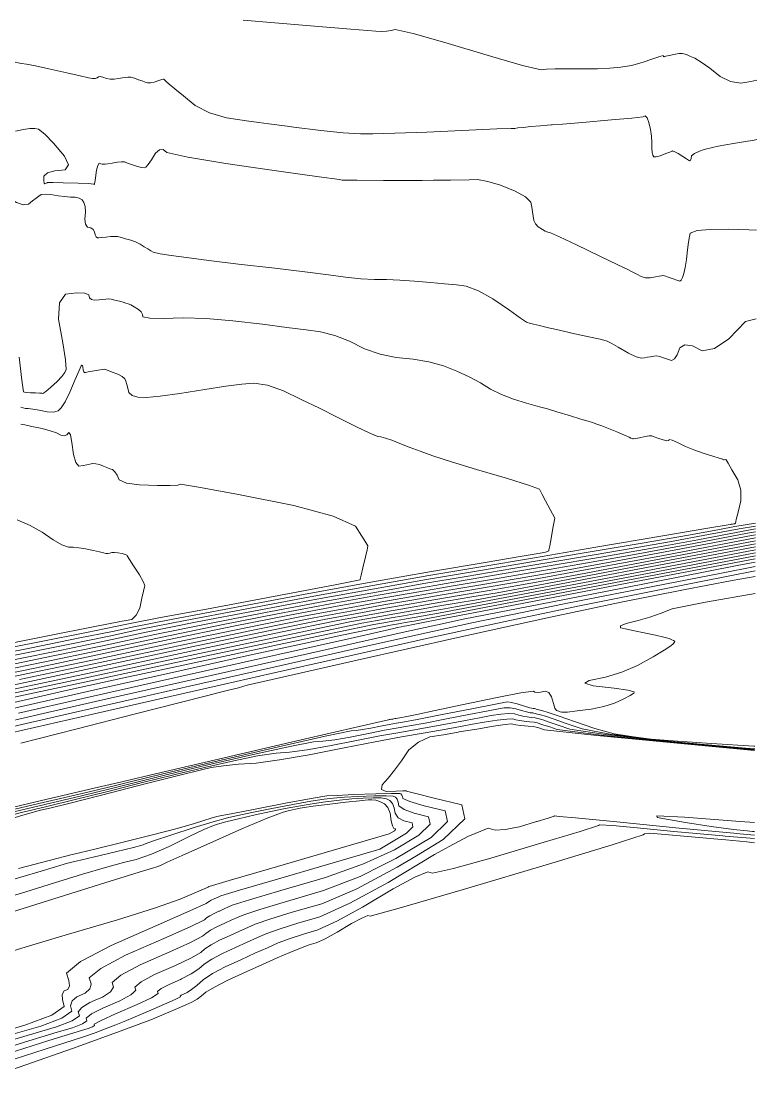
# Model space of a CAD drawing. Header units: inches. Extents: x 1337389 to 1347141, y 407035 to 414577.
# Drawn here: x 1346535 to 1347124, y 408943 to 409785 of the extents above; entities that cross this region are included whole.
import ezdxf

# ---------------------------------------------------------------- set-up
doc = ezdxf.new("R2010")
doc.units = ezdxf.units.IN
doc.header["$MEASUREMENT"] = 0
doc.layers.add('Topo', color=7, linetype='Continuous', lineweight=15, true_color=0x459900)

msp = doc.modelspace()

# ---------------------------------------------------------------- linework, layer by layer
at = {"layer": 'Topo'}
for p, q in [((1347028.1741, 409210.923, 745), (1347023.2143, 409211.5611, 745)), ((1347122.2065, 409132.9648, 725), (1347107.687, 409134.2759, 725)), ((1347098.7809, 409132.1893, 720), (1347122.1968, 409130.1626, 720))]:
    msp.add_line(p, q, dxfattribs=at)
for points, elevation in [([(1347124.2936, 409737.3819), (1347119.3019, 409736.4279), (1347111.3021, 409735.1521), (1347103.177, 409736.496), (1347094.9278, 409740.461), (1347086.5541, 409747.0471), (1347079.7161, 409751.96), (1347074.414, 409755.2017), (1347070.647, 409756.7718), (1347067.7399, 409757.8762), (1347065.6909, 409758.5131), (1347064.501, 409758.683), (1347063.4979, 409758.7948), (1347062.6828, 409758.8462), (1347062.0548, 409758.8379), (1347060.3882, 409758.558), (1347057.683, 409758.006), (1347053.9401, 409757.1821), (1347051.3632, 409756.6141), (1347049.9541, 409756.303), (1347049.7118, 409756.249), (1347049.5181, 409756.3611), (1347049.373, 409756.6398), (1347049.2769, 409757.085), (1347046.4141, 409756.3839), (1347040.7859, 409754.5361), (1347032.393, 409751.5419), (1347023.895, 409749.303), (1347015.2919, 409747.8209), (1347006.5851, 409747.0938), (1346996.5719, 409746.6321), (1346985.2547, 409746.435), (1346972.6321, 409746.503), (1346962.808, 409746.4191), (1346955.782, 409746.1841), (1346951.5551, 409745.7961), (1346936.5741, 409749.2599), (1346910.8379, 409756.5749), (1346874.3481, 409767.7412), (1346848.9401, 409774.8921), (1346834.6151, 409778.028), (1346831.3731, 409777.148), (1346827.7109, 409776.627), (1346823.631, 409776.466), (1346819.1319, 409776.664), (1346799.171, 409778.2389), (1346763.748, 409781.1911), (1346712.864, 409785.5211)], 825), ([(1346725.4379, 409703.619), (1346715.589, 409704.9579), (1346699.661, 409707.2361), (1346685.9358, 409711.3069), (1346674.4158, 409717.1701), (1346665.1, 409724.827), (1346658.2049, 409730.551), (1346653.7331, 409734.343), (1346651.682, 409736.2019), (1346650.2258, 409737.479), (1346649.363, 409738.173), (1346649.0939, 409738.2829), (1346647.748, 409737.9381), (1346645.3231, 409737.136), (1346641.8209, 409735.878), (1346638.8502, 409735.2629), (1346636.409, 409735.289), (1346634.5001, 409735.957), (1346632.119, 409736.809), (1346629.267, 409737.8449), (1346625.9431, 409739.0649), (1346623.074, 409739.773), (1346620.661, 409739.971), (1346618.7031, 409739.6571), (1346616.226, 409739.2779), (1346613.2311, 409738.8331), (1346609.717, 409738.321), (1346606.4472, 409738.3289), (1346603.4219, 409738.856), (1346600.6421, 409739.9012), (1346598.5011, 409740.313), (1346596.9989, 409740.0901), (1346596.1369, 409739.234), (1346594.5401, 409738.8289), (1346592.2089, 409738.876), (1346589.1431, 409739.3741), (1346582.332, 409740.8191), (1346571.7739, 409743.2099), (1346557.4699, 409746.5482), (1346546.6719, 409748.923), (1346539.3809, 409750.3349), (1346535.5971, 409750.7839), (1346527.7771, 409752.422)], 830), ([(1347081.1909, 409681.5809), (1347078.328, 409680.6949), (1347074.2321, 409678.7701), (1347071.958, 409676.7511), (1347071.508, 409674.638), (1347070.957, 409673.383), (1347070.307, 409672.985), (1347069.557, 409673.4461), (1347067.776, 409674.5482), (1347064.966, 409676.291), (1347061.1251, 409678.6762), (1347058.401, 409680.1981), (1347056.7959, 409680.8591), (1347056.309, 409680.6571), (1347054.486, 409679.9091), (1347051.326, 409678.6149), (1347046.8301, 409676.775), (1347043.594, 409675.9411), (1347041.619, 409676.1151), (1347040.904, 409677.2968), (1347040.4271, 409679.598), (1347040.1899, 409683.0188), (1347040.1909, 409687.559), (1347039.776, 409692.5049), (1347038.943, 409697.858), (1347037.6938, 409703.6159), (1347036.2979, 409707.2539), (1347034.7571, 409708.772), (1347033.0702, 409708.1699), (1347024.128, 409707.1159), (1347007.9319, 409705.6098), (1346984.4821, 409703.652), (1346968.609, 409702.348), (1346960.3131, 409701.698), (1346959.5941, 409701.702), (1346956.493, 409701.464), (1346951.0111, 409700.986), (1346943.147, 409700.2652), (1346937.1111, 409699.667), (1346932.9018, 409699.192), (1346930.5211, 409698.8379), (1346928.8179, 409698.65), (1346927.7918, 409698.6272), (1346927.445, 409698.7691), (1346916.0362, 409698.3679), (1346893.5629, 409697.424), (1346860.0279, 409695.9369), (1346834.4059, 409694.9449), (1346816.6961, 409694.4482), (1346806.8989, 409694.447), (1346793.0811, 409695.3619), (1346775.241, 409697.191), (1346753.379, 409699.9349), (1346748.054, 409700.6281)], 830), ([(1346530.764, 409696.5019), (1346537.0948, 409698.0042), (1346542.269, 409698.778), (1346546.285, 409698.825), (1346549.1439, 409698.1448), (1346554.0439, 409694.2309), (1346560.9841, 409687.0829), (1346569.966, 409676.701), (1346573.1389, 409669.541), (1346570.504, 409665.603), (1346562.059, 409664.8859), (1346556.3871, 409663.25), (1346553.4879, 409660.6949), (1346553.3619, 409657.22), (1346553.6042, 409655.1079), (1346554.2138, 409654.3589), (1346555.1931, 409654.971), (1346555.923, 409655.367), (1346556.405, 409655.5439), (1346556.638, 409655.5041), (1346560.8059, 409655.3901), (1346568.9113, 409655.1998), (1346580.95, 409654.937), (1346589.092, 409654.6101), (1346593.3351, 409654.2199), (1346593.6791, 409653.7671), (1346594.1651, 409655.4699), (1346594.7909, 409659.3299), (1346595.558, 409665.346), (1346596.502, 409669.1931), (1346597.6241, 409670.873), (1346598.924, 409670.384), (1346600.1743, 409670.1139), (1346601.3741, 409670.063), (1346602.5239, 409670.23), (1346604.7319, 409670.572), (1346607.9989, 409671.089), (1346612.3241, 409671.7812), (1346615.5991, 409672.0989), (1346617.824, 409672.0418), (1346618.9991, 409671.611), (1346621.1359, 409670.8499), (1346624.2349, 409669.7588), (1346628.297, 409668.3371), (1346631.446, 409667.5471), (1346633.684, 409667.3908), (1346635.009, 409667.8671), (1346636.9779, 409669.944), (1346639.5891, 409673.6231), (1346642.8437, 409678.9039), (1346645.9689, 409681.6402), (1346648.9631, 409681.8301), (1346651.828, 409679.4761), (1346668.531, 409675.791), (1346699.0741, 409670.7749), (1346722.72, 409667.3928)], 835), ([(1346748.054, 409700.6281), (1346733.4951, 409702.524), (1346725.4379, 409703.619)], 830), ([(1347124.1293, 409689.8155), (1347120.9249, 409689.263), (1347116.7739, 409688.601)], 830), ([(1347116.7739, 409688.601), (1347105.545, 409686.81), (1347093.318, 409684.5642), (1347084.2461, 409682.5261), (1347081.1909, 409681.5809)], 830), ([(1346722.72, 409667.3928), (1346743.457, 409664.4269), (1346745.3179, 409664.162)], 835), ([(1346745.3179, 409664.162), (1346773.7931, 409660.1011), (1346790.0831, 409657.7981), (1346792.3269, 409657.5159), (1346804.094, 409657.329), (1346825.3829, 409657.2368), (1346848.9769, 409657.2388)], 835), ([(1346364.683, 409660.068), (1346373.602, 409656.1991), (1346376.6269, 409658.116), (1346386.0979, 409656.6608), (1346402.0129, 409651.835), (1346424.373, 409643.6362), (1346446.698, 409636.784), (1346468.989, 409631.278), (1346491.2451, 409627.1191), (1346506.665, 409627.089), (1346515.2489, 409631.1888), (1346516.9972, 409639.419), (1346520.2911, 409643.548), (1346525.132, 409643.579), (1346531.518, 409639.5088), (1346536.8599, 409637.7021), (1346538.267, 409637.8511)], 840), ([(1346848.9769, 409657.2388), (1346856.195, 409657.24), (1346865.4, 409657.2809)], 835), ([(1346865.4, 409657.2809), (1346878.987, 409657.341), (1346893.7611, 409657.542), (1346900.515, 409657.842), (1346908.9368, 409656.4341), (1346919.028, 409653.3181), (1346930.7881, 409648.495), (1346938.857, 409643.975), (1346943.2362, 409639.76), (1346943.9249, 409635.8482), (1346944.5371, 409632.118), (1346945.072, 409628.5699), (1346945.5309, 409625.2049), (1346946.9231, 409622.318), (1346949.25, 409619.9091), (1346952.51, 409617.979), (1346954.787, 409616.667), (1346956.0809, 409615.9741), (1346956.392, 409615.9001), (1346956.9889, 409615.7571), (1346957.8739, 409615.5461), (1346959.0452, 409615.267), (1346966.315, 409611.9541), (1346979.6841, 409605.6081), (1346999.152, 409596.229), (1347012.929, 409589.5989), (1347021.016, 409585.72), (1347023.4129, 409584.59), (1347025.992, 409583.2811), (1347028.755, 409581.7938), (1347031.701, 409580.1269), (1347035.053, 409579.2732), (1347038.8091, 409579.2301), (1347042.9701, 409579.9989), (1347045.9871, 409580.5569), (1347047.8589, 409580.903), (1347048.5881, 409581.0389), (1347050.379, 409580.6661), (1347053.233, 409579.7851), (1347057.1499, 409578.396), (1347060.0189, 409577.3789), (1347061.8392, 409576.7341), (1347062.6099, 409576.461), (1347063.5298, 409577.3601), (1347064.599, 409579.43), (1347065.8151, 409582.6709), (1347066.888, 409587.4501), (1347067.818, 409593.767), (1347068.605, 409601.6229), (1347069.3839, 409607.789), (1347070.1571, 409612.2669), (1347070.923, 409615.056), (1347076.4359, 409616.9581), (1347086.696, 409617.975), (1347101.7029, 409618.105), (1347117.7867, 409617.721), (1347123.8793, 409617.4022)], 835), ([(1346538.267, 409637.8511), (1346541.1599, 409638.1569), (1346544.416, 409640.8738), (1346547.179, 409643.056), (1346549.4489, 409644.7029), (1346551.2251, 409645.8159), (1346554.3732, 409646.22), (1346558.893, 409645.916), (1346564.785, 409644.9031), (1346570.0161, 409644.2001), (1346574.5861, 409643.8053), (1346578.495, 409643.7191), (1346581.611, 409642.993), (1346583.9318, 409641.626), (1346585.4589, 409639.6188), (1346586.353, 409636.3569), (1346586.6131, 409631.8399), (1346586.24, 409626.07), (1346586.8449, 409622.0209), (1346588.428, 409619.695), (1346590.9911, 409619.09), (1346592.8561, 409617.865), (1346594.0239, 409616.018), (1346594.496, 409613.55), (1346595.2199, 409611.943), (1346596.197, 409611.1971), (1346597.426, 409611.3121), (1346599.6521, 409611.5253), (1346602.8748, 409611.8341), (1346607.094, 409612.239), (1346610.2761, 409612.4049), (1346612.4202, 409612.33), (1346613.5281, 409612.015), (1346615.6531, 409611.415), (1346618.794, 409610.5289), (1346622.952, 409609.3569), (1346626.834, 409607.8839), (1346630.441, 409606.1091), (1346633.773, 409604.0327), (1346636.6458, 409602.2881), (1346639.0599, 409600.8739), (1346641.0151, 409599.7909), (1346646.4251, 409598.51), (1346655.292, 409597.0301), (1346667.615, 409595.353), (1346685.5659, 409593.0902), (1346709.1469, 409590.241), (1346738.3559, 409586.8059), (1346762.391, 409583.887), (1346781.2531, 409581.485), (1346794.942, 409579.599), (1346807.2472, 409578.3469), (1346818.169, 409577.7269), (1346827.707, 409577.7409), (1346838.3519, 409577.3741), (1346850.1051, 409576.6261), (1346862.964, 409575.4979), (1346874.1598, 409574.4391), (1346883.6941, 409573.4491), (1346891.5661, 409572.529), (1346901.255, 409568.8401), (1346912.7621, 409562.3841), (1346926.0858, 409553.1581), (1346935.107, 409546.927), (1346939.8221, 409543.6899), (1346940.2329, 409543.447), (1346942.0779, 409542.9101), (1346945.356, 409542.0798), (1346950.069, 409540.9571), (1346954.0942, 409539.9972), (1346957.4331, 409539.1999), (1346960.084, 409538.5671), (1346966.3308, 409537.1561), (1346976.1751, 409534.9669), (1346989.6142, 409531.999), (1346998.7781, 409529.9389), (1347003.668, 409528.7861), (1347004.2821, 409528.5419), (1347007.4398, 409526.8252), (1347013.142, 409523.6342), (1347021.3859, 409518.97), (1347027.638, 409516.0009), (1347031.8971, 409514.7251), (1347034.1629, 409515.144), (1347036.5481, 409515.5859), (1347039.052, 409516.0511), (1347041.676, 409516.5381), (1347044.1521, 409516.6051), (1347046.4797, 409516.2521), (1347048.6609, 409515.4789), (1347050.9498, 409514.6679), (1347053.3492, 409513.819), (1347055.8579, 409512.933), (1347058.229, 409514.2031), (1347060.4631, 409517.6309), (1347062.559, 409523.216), (1347066.6041, 409525.5999), (1347072.5969, 409524.781), (1347080.5382, 409520.761), (1347090.263, 409522.6569), (1347101.7721, 409530.469), (1347115.0661, 409544.198), (1347123.6342, 409546.4199)], 840), ([(1346533.7048, 409515.65), (1346535.7561, 409497.2269), (1346537.1168, 409487.8781), (1346537.7879, 409487.6032), (1346539.627, 409487.3781), (1346542.6329, 409487.203), (1346546.8068, 409487.078), (1346549.853, 409486.938), (1346551.7709, 409486.7839), (1346552.5607, 409486.616), (1346554.8501, 409488.121), (1346558.6381, 409491.3), (1346563.925, 409496.1529), (1346567.781, 409500.1671), (1346570.206, 409503.342), (1346571.1989, 409505.6781), (1346570.6939, 409513.582), (1346568.6879, 409527.055), (1346565.1829, 409546.095), (1346565.8859, 409559.1111), (1346570.796, 409566.1009), (1346579.9139, 409567.0661), (1346586.1439, 409566.916), (1346589.486, 409565.6522), (1346589.941, 409563.2731), (1346591.4519, 409561.8001), (1346594.0201, 409561.2341), (1346597.6451, 409561.5741), (1346600.669, 409561.8599), (1346603.093, 409562.0899), (1346604.916, 409562.265), (1346607.3149, 409562.046), (1346610.291, 409561.4309), (1346613.842, 409560.4221), (1346616.781, 409559.588), (1346619.1071, 409558.929), (1346620.821, 409558.446), (1346623.0499, 409557.4471), (1346625.7941, 409555.932), (1346629.054, 409553.901), (1346631.2849, 409551.9021), (1346632.4869, 409549.9372), (1346632.66, 409548.004), (1346638.1041, 409546.904), (1346648.8211, 409546.6348), (1346664.81, 409547.1981), (1346683.389, 409546.6059), (1346704.5592, 409544.858), (1346728.3209, 409541.954), (1346747.9549, 409539.512), (1346763.4642, 409537.5301), (1346774.847, 409536.0099), (1346786.417, 409532.9881), (1346798.1751, 409528.4649), (1346810.121, 409522.4401), (1346822.585, 409518.0409), (1346835.5661, 409515.2669), (1346849.0661, 409514.119), (1346861.6531, 409511.912), (1346873.327, 409508.648), (1346884.0901, 409504.325), (1346893.9468, 409499.7852), (1346902.8979, 409495.0298), (1346910.943, 409490.0579), (1346919.7911, 409485.714), (1346929.442, 409481.9979), (1346939.895, 409478.9101), (1346947.1749, 409476.7861), (1346951.2819, 409475.6267), (1346952.2151, 409475.4311), (1346956.465, 409474.202), (1346964.032, 409471.939), (1346974.9161, 409468.6439), (1346983.3028, 409466.1009), (1346989.193, 409464.312), (1346992.5861, 409463.277), (1346996.184, 409462.053), (1346999.9859, 409460.6399), (1347003.9932, 409459.0388), (1347008.0609, 409457.4171), (1347012.19, 409455.7733), (1347016.3789, 409454.107), (1347019.6212, 409452.742), (1347021.917, 409451.678), (1347023.265, 409450.9159), (1347024.288, 409450.4301), (1347024.9852, 409450.2209), (1347025.3561, 409450.2901), (1347027.1091, 409450.6149), (1347030.2451, 409451.1982), (1347034.764, 409452.037), (1347037.9251, 409452.5438), (1347039.7271, 409452.719), (1347040.1709, 409452.5621), (1347041.8821, 409451.9569), (1347044.8599, 409450.9039), (1347049.105, 409449.404), (1347052.049, 409448.7079), (1347053.693, 409448.8169), (1347054.036, 409449.7309), (1347056.371, 409449.274), (1347060.6971, 409447.4458), (1347067.0159, 409444.2469), (1347073.8171, 409441.346), (1347081.1011, 409438.7409), (1347088.8681, 409436.4341), (1347094.1221, 409434.8199), (1347096.862, 409433.9), (1347097.0901, 409433.6731), (1347097.4699, 409433.5469), (1347098.0029, 409433.5232), (1347099.3752, 409433.6749)], 845), ([(1346534.9871, 409475.4879), (1346538.5611, 409474.6229), (1346540.932, 409474.5519), (1346544.6259, 409474.053), (1346549.643, 409473.1281), (1346555.9831, 409471.775), (1346561.036, 409471.631), (1346564.801, 409472.696), (1346567.2791, 409474.971), (1346570.3911, 409479.92), (1346574.1381, 409487.5429), (1346578.5181, 409497.8401), (1346581.598, 409504.9069), (1346583.3769, 409508.7431), (1346583.8558, 409509.348), (1346584.2601, 409508.9991), (1346584.59, 409507.694), (1346584.8451, 409505.4352), (1346585.271, 409503.9751), (1346585.8691, 409503.316), (1346586.6368, 409503.4579), (1346588.7261, 409503.843), (1346592.1331, 409504.472), (1346596.8609, 409505.346), (1346600.2182, 409505.849), (1346602.2061, 409505.9821), (1346602.824, 409505.744), (1346604.7689, 409504.9981), (1346608.0399, 409503.7439), (1346612.638, 409501.9811), (1346616.005, 409500.1571), (1346618.1409, 409498.2739), (1346619.0441, 409496.3319), (1346619.871, 409493.85), (1346620.621, 409490.829), (1346621.2941, 409487.2689), (1346623.9711, 409484.8319), (1346628.6521, 409483.5189), (1346635.337, 409483.33), (1346646.514, 409484.3261), (1346662.1831, 409486.509), (1346682.344, 409489.8769), (1346698.938, 409492.397), (1346711.967, 409494.0699), (1346721.429, 409494.8949), (1346732.4968, 409493.1298), (1346745.1708, 409488.7741), (1346759.4511, 409481.829), (1346773.949, 409474.688), (1346788.6641, 409467.3519), (1346803.5972, 409459.8209), (1346814.3239, 409454.735), (1346820.844, 409452.093), (1346823.157, 409451.897), (1346826.844, 409450.9039), (1346831.904, 409449.116), (1346838.337, 409446.531), (1346845.95, 409443.6058), (1346854.742, 409440.3408), (1346864.7129, 409436.7342), (1346879.681, 409431.886), (1346899.6449, 409425.7971), (1346924.6049, 409418.466), (1346941.4531, 409413.1859), (1346950.1891, 409409.958), (1346950.814, 409408.78), (1346952.4521, 409405.6869), (1346955.1039, 409400.6791), (1346962.4372, 409386.832)], 850), ([(1346535.0569, 409462.0259), (1346538.1609, 409461.4329), (1346543.8029, 409460.2631), (1346551.9811, 409458.518), (1346558.5501, 409456.7661), (1346563.511, 409455.0063), (1346566.8638, 409453.239), (1346569.6059, 409452.7028), (1346571.7387, 409453.3979), (1346573.2611, 409455.3251), (1346574.646, 409453.337), (1346575.893, 409447.4339), (1346577.002, 409437.6171), (1346578.855, 409431.278), (1346581.45, 409428.4149), (1346584.789, 409429.0291), (1346587.734, 409429.571), (1346590.2851, 409430.042), (1346592.4421, 409430.4401), (1346594.9471, 409430.295), (1346597.8008, 409429.608), (1346601.0031, 409428.377), (1346603.809, 409427.299), (1346606.2191, 409426.3751), (1346608.2329, 409425.6017), (1346610.1509, 409423.8498), (1346611.9732, 409421.1181), (1346613.7001, 409417.406), (1346619.6639, 409414.8009), (1346629.866, 409413.305), (1346644.3048, 409412.9161), (1346654.589, 409412.8811), (1346660.7199, 409413.2011), (1346662.696, 409413.874), (1346678.841, 409411.3808), (1346709.154, 409405.7189), (1346753.6351, 409396.8911), (1346784.913, 409388.397), (1346802.99, 409380.237), (1346807.8661, 409372.4121), (1346811.139, 409367.1589), (1346812.81, 409364.4782), (1346812.8792, 409364.37), (1346812.237, 409361.4361), (1346810.884, 409355.6771), (1346808.821, 409347.0928), (1346807.4021, 409341.1829), (1346806.6292, 409337.9471), (1346806.5011, 409337.3842), (1346786.681, 409333.3369), (1346747.17, 409325.8049), (1346687.9679, 409314.789), (1346645.5171, 409306.808), (1346619.817, 409301.861), (1346610.8689, 409299.95), (1346587.603, 409295.254), (1346550.0191, 409287.7748), (1346498.1179, 409277.5121)], 855), ([(1347099.3752, 409433.6749), (1347099.5033, 409433.4581), (1347101.1192, 409430.737), (1347104.2871, 409425.4061), (1347109.0071, 409417.463), (1347111.4079, 409409.1859), (1347111.4911, 409400.574), (1347109.2539, 409391.6258), (1347107.7519, 409385.6219), (1347106.987, 409382.562), (1347106.9569, 409382.444), (1347106.551, 409382.3059), (1347105.769, 409382.148), (1347104.612, 409381.97), (1347103.753, 409381.8349), (1347103.1931, 409381.7418), (1347102.933, 409381.6921), (1347084.857, 409378.618), (1347048.9669, 409372.5201), (1346995.2609, 409363.398), (1346946.1491, 409355.056), (1346901.631, 409347.4941), (1346861.705, 409340.7119), (1346816.7329, 409332.7751), (1346766.712, 409323.6829), (1346711.6439, 409313.4361), (1346666.434, 409304.7899), (1346631.081, 409297.743), (1346605.587, 409292.2971), (1346574.1949, 409285.8201), (1346536.9059, 409278.311), (1346493.7201, 409269.7719)], 845), ([(1346962.4372, 409386.832), (1346961.931, 409384.0949), (1346960.9201, 409378.6221), (1346959.4019, 409370.4119), (1346958.3412, 409364.676), (1346957.736, 409361.4141), (1346957.5869, 409360.624), (1346956.64, 409359.954), (1346954.8931, 409359.403), (1346952.3469, 409358.97), (1346936.3069, 409356.246), (1346906.773, 409351.2291), (1346863.744, 409343.92), (1346815.2761, 409335.3661), (1346761.367, 409325.5679), (1346702.0191, 409314.524), (1346656.7129, 409305.9361), (1346625.449, 409299.8021), (1346608.2281, 409296.1231), (1346580.8991, 409290.5371), (1346543.4619, 409283.0429), (1346495.9191, 409273.6419)], 850), ([(1346531.8841, 409385.328), (1346542.5138, 409380.783), (1346552.148, 409375.495), (1346560.786, 409369.466), (1346567.766, 409365.4491), (1346573.088, 409363.4459), (1346576.7512, 409363.4548), (1346581.305, 409363.0078), (1346586.749, 409362.1039), (1346593.083, 409360.744), (1346597.907, 409359.7009), (1346601.2191, 409358.9741), (1346603.0221, 409358.5651), (1346604.725, 409358.4639), (1346606.3309, 409358.6699), (1346607.8391, 409359.184), (1346609.963, 409359.3041), (1346612.7019, 409359.0319), (1346616.0579, 409358.3661), (1346618.418, 409357.7251), (1346619.782, 409357.1089), (1346620.15, 409356.5189), (1346621.953, 409353.6831), (1346625.1919, 409348.601), (1346629.866, 409341.274), (1346632.897, 409336.035), (1346634.2851, 409332.883), (1346634.029, 409331.818), (1346633.2449, 409328.4199), (1346631.9349, 409322.6878), (1346630.097, 409314.6229), (1346627.3832, 409308.9691), (1346623.7929, 409305.7261), (1346619.326, 409304.8949), (1346616.1231, 409304.293), (1346614.1851, 409303.92), (1346613.5091, 409303.7758), (1346594.3071, 409299.971), (1346556.5761, 409292.507), (1346500.317, 409281.382)], 860), ([(1346517.236, 409264.1151), (1346554.083, 409271.6681), (1346597.6641, 409280.8181), (1346647.9781, 409291.5659), (1346695.5971, 409301.351), (1346740.52, 409310.1721), (1346782.7469, 409318.0299), (1346821.1031, 409325.0013), (1346855.5891, 409331.0868), (1346886.2049, 409336.288), (1346920.342, 409342.086), (1346958.0019, 409348.4829), (1346999.184, 409355.4778), (1347038.7881, 409362.4711), (1347076.8141, 409369.4601), (1347113.261, 409376.4462), (1347123.0531, 409378.1268)], 830), ([(1347123.061, 409380.412), (1347109.905, 409378.2119), (1347085.5199, 409373.5369), (1347054.145, 409367.853), (1347015.779, 409361.159), (1346970.422, 409353.4551), (1346928.9449, 409346.4098), (1346891.347, 409340.023), (1346857.628, 409334.296), (1346819.646, 409327.5931), (1346777.4021, 409319.9139), (1346730.895, 409311.26), (1346685.876, 409302.4969), (1346642.3462, 409293.625), (1346600.3049, 409284.645), (1346560.7869, 409276.3849), (1346523.7919, 409268.8469)], 835), ([(1347123.0689, 409382.715), (1347106.5491, 409379.9772), (1347094.2259, 409377.615), (1347069.501, 409373.2352), (1347032.373, 409366.8389), (1346982.8421, 409358.426), (1346937.547, 409350.733), (1346896.4889, 409343.758), (1346859.6671, 409337.5039), (1346818.19, 409330.184), (1346772.057, 409321.7991), (1346721.269, 409312.348), (1346676.1548, 409303.6431), (1346636.714, 409295.684), (1346602.946, 409288.471), (1346567.491, 409281.1019), (1346530.349, 409273.5788)], 840), ([(1346504.1221, 409254.6521), (1346540.6751, 409262.233), (1346592.382, 409273.166), (1346659.2431, 409287.449), (1346715.039, 409299.0591), (1346759.7702, 409307.9961), (1346793.4369, 409314.2609), (1346824.0169, 409319.819), (1346851.512, 409324.6709), (1346875.92, 409328.8171), (1346903.137, 409333.44), (1346933.1631, 409338.5399), (1346965.9961, 409344.117), (1347008.0751, 409351.706), (1347059.401, 409361.305), (1347119.972, 409372.9161), (1347123.037, 409373.4619)], 820), ([(1346510.679, 409259.384), (1346547.379, 409266.9511), (1346595.0231, 409276.992), (1346653.6099, 409289.508), (1346705.3179, 409300.205), (1346750.1451, 409309.084), (1346788.0919, 409316.1451), (1346822.5599, 409322.4099), (1346853.5501, 409327.8791), (1346881.062, 409332.553), (1346911.7399, 409337.763), (1346945.5821, 409343.5119), (1346982.59, 409349.798), (1347023.4319, 409357.088), (1347068.107, 409365.3831), (1347116.6157, 409374.6811), (1347123.0451, 409375.8074)], 825), ([(1347123.0288, 409371.0936), (1347050.6939, 409357.228), (1346992.719, 409346.3231), (1346949.4021, 409338.437), (1346920.7428, 409333.5689), (1346894.5349, 409329.1171), (1346870.7779, 409325.0819), (1346849.4731, 409321.4629), (1346825.474, 409317.2279), (1346798.7808, 409312.376), (1346769.3949, 409306.9081), (1346724.76, 409297.913), (1346664.8749, 409285.3901), (1346589.741, 409269.339), (1346533.971, 409257.5159)], 815), ([(1347123.0038, 409363.864), (1347024.575, 409344.996), (1346946.6501, 409330.1759), (1346899.6192, 409321.3952), (1346883.4829, 409318.6548), (1346868.7281, 409316.1479), (1346855.352, 409313.8762), (1346843.3569, 409311.8389), (1346829.8449, 409309.4541), (1346814.816, 409306.722), (1346798.271, 409303.6441), (1346753.9233, 409294.4739), (1346681.772, 409279.2128), (1346581.8181, 409257.861), (1346513.859, 409243.364)], 800), ([(1347122.9955, 409361.4533), (1347015.8679, 409340.9178), (1346931.2929, 409324.793), (1346883.025, 409315.7149), (1346871.0642, 409313.6831), (1346860.125, 409311.8251), (1346850.2103, 409310.141), (1346841.3179, 409308.6309), (1346831.3011, 409306.863), (1346820.161, 409304.838), (1346807.8961, 409302.556), (1346764.974, 409293.6119), (1346691.3961, 409278.0069), (1346587.1601, 409255.74), (1346516.7511, 409240.689)], 795), ([(1346520.5629, 409248.082), (1346584.4591, 409261.687), (1346676.139, 409281.272), (1346744.2018, 409295.6199), (1346788.6459, 409304.7321), (1346809.471, 409308.6068), (1346828.3881, 409312.045), (1346845.395, 409315.0471), (1346860.4939, 409317.612), (1346877.3299, 409320.4709), (1346895.903, 409323.6258), (1346916.213, 409327.0759), (1346962.0058, 409335.558), (1347033.2809, 409349.0731), (1347123.0121, 409366.274)], 805), ([(1346527.2671, 409252.7988), (1346587.0999, 409265.5131), (1346670.507, 409283.3309), (1346734.4809, 409296.7661), (1346779.02, 409305.82), (1346804.126, 409310.4921), (1346826.931, 409314.637), (1346847.434, 409318.255), (1346865.6361, 409321.347), (1346885.9331, 409324.7939), (1346908.3231, 409328.5979), (1346932.8079, 409332.7561), (1346977.3619, 409340.941), (1347041.9881, 409353.1509), (1347123.0205, 409368.6839)], 810), ([(1346512.4889, 409235.4411), (1346538.7789, 409241.3759), (1346572.371, 409248.9351), (1346617.3839, 409258.8069), (1346673.8199, 409270.99), (1346741.678, 409285.4861), (1346789.5789, 409295.6452), (1346817.5209, 409301.4681), (1346825.5061, 409302.9531), (1346832.758, 409304.2721), (1346839.2791, 409305.422), (1346845.068, 409306.4061), (1346851.5229, 409307.5019), (1346858.6439, 409308.7122), (1346866.4309, 409310.034), (1346915.9371, 409319.4111), (1347007.1621, 409336.841), (1347122.9872, 409359.0433)], 790), ([(1347122.9789, 409356.6338), (1346998.4551, 409332.7641), (1346900.5801, 409314.0279), (1346849.8371, 409304.354), (1346846.224, 409303.74), (1346842.921, 409303.1789), (1346839.926, 409302.6699), (1346837.2401, 409302.214), (1346834.2148, 409301.68), (1346830.8511, 409301.069), (1346827.146, 409300.38), (1346814.1829, 409297.678), (1346791.9611, 409292.9651), (1346760.4802, 409286.2399), (1346718.018, 409276.9251), (1346664.5729, 409265.018), (1346600.147, 409250.52), (1346549.7249, 409239.1369), (1346513.3061, 409230.8681)], 785), ([(1347122.9705, 409354.224), (1347020.4721, 409334.5761), (1346922.369, 409315.758), (1346867.8709, 409305.286), (1346856.9769, 409303.1599), (1346849.0061, 409301.6009), (1346843.958, 409300.6099), (1346841.8331, 409300.187), (1346839.3853, 409299.6729), (1346836.6159, 409299.0671), (1346833.5239, 409298.371), (1346802.1099, 409291.302), (1346742.3731, 409277.8601), (1346654.314, 409258.0441), (1346584.56, 409242.2929), (1346533.1112, 409230.606)], 780), ([(1347122.9613, 409351.5363), (1347108.5472, 409348.7321), (1347016.7171, 409330.8089), (1346949.5261, 409317.6721), (1346906.973, 409309.319), (1346889.0591, 409305.751), (1346868.429, 409301.4161), (1346845.0837, 409296.314), (1346819.0239, 409290.446), (1346779.8531, 409281.6291), (1346727.5709, 409269.863), (1346662.1801, 409255.1489), (1346603.9612, 409241.976), (1346552.9161, 409230.3441), (1346509.0429, 409220.2548)], 775), ([(1347122.9491, 409348.0163), (1347095.7708, 409342.712), (1347023.15, 409328.4939), (1346969.988, 409318.028), (1346936.2849, 409311.3142), (1346897.4731, 409303.1589), (1346853.5529, 409293.5611), (1346804.523, 409282.5209), (1346757.5949, 409271.9561), (1346712.7701, 409261.8669), (1346670.0459, 409252.2531), (1346623.363, 409241.658), (1346572.7209, 409230.083), (1346518.1199, 409217.526)], 770), ([(1346527.197, 409214.797), (1346592.5261, 409229.8211), (1346642.764, 409241.3411), (1346677.911, 409249.358), (1346697.9679, 409253.8711), (1346735.3379, 409262.2839), (1346790.023, 409274.596), (1346862.0211, 409290.808), (1346926.517, 409304.902), (1346983.5111, 409316.878), (1347033.003, 409326.7371), (1347079.6942, 409335.982), (1347122.9369, 409344.4869)], 765), ([(1346534.9709, 409206.5929), (1346578.901, 409217.8731), (1346626.667, 409230.106), (1346661.568, 409238.9969), (1346683.604, 409244.5439), (1346692.7759, 409246.748), (1346701.2742, 409248.8831), (1346709.0992, 409250.947), (1346716.2501, 409252.941), (1346747.9118, 409260.3261), (1346804.086, 409273.1031), (1346884.7719, 409291.27), (1346955.244, 409306.7051), (1347015.5039, 409319.407), (1347065.551, 409329.3759), (1347104.4401, 409336.8171), (1347122.9217, 409340.0907)], 760), ([(1346951.0232, 409247.331), (1346954.685, 409248.2349), (1346957.6151, 409247.045), (1346959.8148, 409243.7621), (1346961.284, 409238.3849), (1346962.567, 409234.7089), (1346963.6649, 409232.7331), (1346964.576, 409232.4561), (1346965.5948, 409232.1279), (1346966.721, 409231.7469), (1346967.9549, 409231.3131), (1346972.5172, 409231.5132), (1346980.4081, 409232.3452), (1346991.6292, 409233.8101), (1347001.5849, 409235.9259), (1347010.2779, 409238.694), (1347017.706, 409242.1121), (1347022.8211, 409244.743), (1347025.6209, 409246.5851), (1347026.1069, 409247.6379), (1347020.875, 409248.9699), (1347009.9251, 409250.5801), (1346993.2567, 409252.4679), (1346986.5659, 409254.5531), (1346989.8518, 409256.836), (1347003.115, 409259.3161), (1347016.071, 409263.3021), (1347028.7192, 409268.7961), (1347041.059, 409275.7961), (1347049.91, 409281.0333), (1347055.2709, 409284.507), (1347057.143, 409286.2173), (1347058.271, 409287.414), (1347058.6549, 409288.098), (1347058.2971, 409288.2689), (1347057.4121, 409288.6911), (1347056.0011, 409289.363), (1347054.0639, 409290.286), (1347049.7579, 409291.536), (1347043.0831, 409293.1119), (1347034.0401, 409295.0152), (1347026.3581, 409296.621), (1347020.0389, 409297.932), (1347015.082, 409298.947), (1347014.9491, 409300.4179), (1347019.6421, 409302.3451), (1347029.1599, 409304.729), (1347038.475, 409307.471), (1347047.5851, 409310.5719), (1347056.4922, 409314.0311), (1347082.996, 409319.532), (1347122.8743, 409326.3509)], 755), ([(1346489.5302, 409146.0971), (1346551.5099, 409160.5811), (1346593.5869, 409170.4301), (1346615.76, 409175.643), (1346618.0301, 409176.2221), (1346642.7141, 409182.0031), (1346689.813, 409192.9859), (1346759.3269, 409209.1711), (1346805.8539, 409219.9731), (1346829.393, 409225.3921), (1346829.9452, 409225.4271), (1346830.6822, 409225.5249), (1346831.6039, 409225.6859), (1346832.712, 409225.9089), (1346833.6782, 409226.0951), (1346834.5018, 409226.246), (1346835.1848, 409226.3621), (1346838.3209, 409226.9641), (1346843.9109, 409228.0539), (1346851.9539, 409229.6319), (1346866.678, 409232.6749), (1346888.0828, 409237.1849), (1346916.1699, 409243.161), (1346935.2399, 409246.8438), (1346945.2921, 409248.2339), (1346946.327, 409247.331), (1346948.2379, 409247.0299), (1346951.0232, 409247.331)], 755), ([(1347122.4522, 409204.1262), (1347121.7059, 409204.1819), (1347088.0169, 409206.3221), (1347060.6851, 409208.208), (1347039.7079, 409209.8379), (1347025.4026, 409211.5847), (1347009.9771, 409214.0149), (1346994.3811, 409218.2399), (1346978.2982, 409223.89), (1346965.8911, 409228.1681), (1346957.1608, 409231.0718), (1346952.106, 409232.6051), (1346948.4161, 409233.657), (1346946.09, 409234.23), (1346945.1299, 409234.3231), (1346942.523, 409234.999), (1346938.271, 409236.2558), (1346932.3741, 409238.0961), (1346927.879, 409239.23), (1346924.7869, 409239.6589), (1346923.0971, 409239.3828), (1346913.538, 409237.545), (1346896.1081, 409234.1449), (1346870.8081, 409229.1829), (1346852.32, 409225.602), (1346840.6431, 409223.4001), (1346835.777, 409222.579), (1346829.9011, 409221.5029), (1346823.017, 409220.1709), (1346815.124, 409218.583), (1346808.5499, 409217.4399), (1346803.297, 409216.7409), (1346799.3631, 409216.485), (1346778.7091, 409212.1169), (1346741.3361, 409203.6352), (1346687.242, 409191.0412), (1346647.604, 409181.733), (1346622.4219, 409175.7109), (1346611.6959, 409172.9771), (1346588.524, 409167.41), (1346552.904, 409159.01), (1346504.838, 409147.7769)], 750), ([(1347023.2143, 409211.5611), (1347006.5222, 409213.707), (1346984.3589, 409217.9712), (1346971.6511, 409222.436), (1346961.847, 409225.816), (1346954.9481, 409228.111), (1346950.954, 409229.3219), (1346947.5798, 409230.1979), (1346944.8251, 409230.7401), (1346942.6911, 409230.947), (1346939.7131, 409231.57), (1346935.8909, 409232.6089), (1346931.2269, 409234.064), (1346926.5801, 409234.7829), (1346921.9511, 409234.766), (1346917.3389, 409234.012), (1346907.867, 409232.2548), (1346893.535, 409229.494), (1346874.3419, 409225.7299), (1346858.5311, 409222.712), (1346846.0999, 409220.4389), (1346837.0508, 409218.9119), (1346826.125, 409216.91), (1346813.3231, 409214.4319), (1346798.6429, 409211.48), (1346786.418, 409209.3539), (1346776.6479, 409208.054), (1346769.333, 409207.5789), (1346751.565, 409204.261), (1346723.3438, 409198.1001), (1346684.6699, 409189.0961), (1346652.4941, 409181.463), (1346626.815, 409175.201), (1346607.633, 409170.3101), (1346583.4602, 409164.39), (1346554.2981, 409157.4389), (1346520.145, 409149.4582)], 745), ([(1346513.6031, 409145.4749), (1346535.4531, 409151.138), (1346555.6921, 409155.868), (1346578.3967, 409161.3698), (1346603.5689, 409167.644), (1346631.2068, 409174.6899), (1346657.384, 409181.1931), (1346682.099, 409187.151), (1346705.352, 409192.5648), (1346724.4202, 409196.406), (1346739.3029, 409198.6731), (1346749.9999, 409199.367), (1346764.287, 409201.2688), (1346782.162, 409204.3779), (1346803.6281, 409208.6939), (1346822.3491, 409212.317), (1346838.326, 409215.2438), (1346851.5579, 409217.4769), (1346864.7419, 409219.822), (1346877.8761, 409222.277), (1346890.9619, 409224.8429), (1346902.196, 409226.9648), (1346911.5809, 409228.6409), (1346919.1141, 409229.872), (1346925.281, 409230.3358), (1346930.08, 409230.033), (1346933.512, 409228.9618), (1346936.9018, 409228.1409), (1346940.2519, 409227.5712), (1346943.56, 409227.2498), (1346946.7441, 409226.7391), (1346949.803, 409226.0399), (1346952.7359, 409225.1502), (1346957.8029, 409223.4642), (1346965.004, 409220.9819), (1346974.3381, 409217.703), (1347003.0679, 409213.399), (1347051.1931, 409208.07), (1347118.715, 409201.717), (1347122.4428, 409201.3799)], 740), ([(1346514.4431, 409142.3321), (1346536.5461, 409148.8309), (1346550.7598, 409152.819), (1346557.085, 409154.297), (1346573.3341, 409158.35), (1346599.505, 409164.9781), (1346635.599, 409174.1799), (1346662.2741, 409180.9231), (1346679.5268, 409185.2059), (1346687.3611, 409187.0299), (1346697.276, 409188.5501), (1346709.273, 409189.767), (1346723.3521, 409190.68), (1346742.1549, 409193.1829), (1346765.6819, 409197.2751), (1346793.933, 409202.956), (1346818.5731, 409207.7239), (1346839.5998, 409211.5769), (1346857.016, 409214.5161), (1346870.9529, 409216.932), (1346881.4101, 409218.8241), (1346888.3881, 409220.1919), (1346896.526, 409221.6741), (1346905.822, 409223.269), (1346916.2781, 409224.9781), (1346923.982, 409225.8891), (1346928.9332, 409226.0011), (1346931.1319, 409225.315), (1346934.0921, 409224.7131), (1346937.813, 409224.1937), (1346942.2961, 409223.7589), (1346945.9082, 409223.28), (1346948.651, 409222.7571), (1346950.524, 409222.189), (1346953.7589, 409221.113), (1346958.3559, 409219.5281), (1346964.3159, 409217.434), (1346999.613, 409213.091), (1347064.247, 409206.4979), (1347122.4415, 409201.0223)], 735), ([(1347122.4403, 409200.6797), (1347077.3011, 409204.9267), (1346996.1579, 409212.783), (1346954.294, 409217.166), (1346951.709, 409218.0741), (1346949.715, 409218.7612), (1346948.312, 409219.228), (1346947.4991, 409219.4741), (1346945.072, 409219.821), (1346941.031, 409220.269), (1346935.3742, 409220.8181), (1346931.2809, 409221.2839), (1346928.7519, 409221.668), (1346927.786, 409221.969), (1346922.6821, 409221.441), (1346913.4421, 409220.0841), (1346900.064, 409217.8979), (1346890.8549, 409216.3839), (1346885.815, 409215.5409), (1346884.9438, 409215.3698), (1346880.7588, 409214.6479), (1346873.26, 409213.3749), (1346862.4471, 409211.5502), (1346853.2522, 409207.472), (1346845.6751, 409201.1418), (1346839.7169, 409192.5579), (1346834.1499, 409185.0211), (1346828.9758, 409178.5299), (1346824.1941, 409173.0851), (1346823.6749, 409169.5569), (1346827.4209, 409167.9458), (1346835.4297, 409168.252), (1346840.798, 409168.4421), (1346843.5252, 409168.517), (1346843.6119, 409168.4771), (1346843.6769, 409168.4031), (1346843.721, 409168.2951), (1346843.742, 409168.1519), (1346851.1198, 409166.2361), (1346865.853, 409162.5482), (1346887.942, 409157.0879), (1346890.3859, 409146.0388), (1346873.184, 409129.401), (1346851.7939, 409116.4971)], 730), ([(1347122.4452, 409202.0978), (1347115.276, 409202.65), (1347079.211, 409205.7779), (1347038.14, 409209.6419), (1347028.1741, 409210.923)], 745), ([(1346515.5559, 409080.5931), (1346538.9171, 409087.618), (1346561.801, 409094.631), (1346584.2099, 409101.6307), (1346602.6141, 409107.1008), (1346617.012, 409111.0429), (1346627.4061, 409113.455), (1346639.6711, 409117.71), (1346653.8071, 409123.8078), (1346669.8141, 409131.7491), (1346681.589, 409137.4009), (1346689.131, 409140.762), (1346692.4401, 409141.8339), (1346699.1199, 409143.581), (1346709.1688, 409146.002), (1346722.5869, 409149.0979), (1346735.0788, 409151.8388), (1346746.6439, 409154.224), (1346757.2809, 409156.2541), (1346768.0582, 409158.0519), (1346778.9728, 409159.6179), (1346790.0281, 409160.951), (1346800.053, 409161.941), (1346809.0491, 409162.587), (1346817.0151, 409162.891), (1346823.2371, 409162.6761), (1346827.716, 409161.941), (1346830.451, 409160.6871), (1346832.5009, 409158.35), (1346833.8671, 409154.9291), (1346834.5479, 409150.4239), (1346837.155, 409146.8891), (1346841.6859, 409144.3239), (1346848.1421, 409142.7279), (1346848.8572, 409139.4979), (1346843.829, 409134.6349), (1346822.2889, 409121.6419)], 745), ([(1346528.341, 409071.6041), (1346556.309, 409080.382), (1346597.927, 409093.3821), (1346626.2358, 409102.1801), (1346641.238, 409106.7749), (1346642.9309, 409107.1679), (1346645.3231, 409108.057), (1346648.4129, 409109.4409), (1346652.2022, 409111.321), (1346664.03, 409116.6827), (1346683.8971, 409125.528), (1346711.8029, 409137.854), (1346732.15, 409146.474), (1346744.9369, 409151.388), (1346750.165, 409152.5941), (1346754.732, 409153.6041), (1346758.638, 409154.4192), (1346761.8829, 409155.0387), (1346769.0349, 409156.0528), (1346780.095, 409157.4629), (1346795.062, 409159.267), (1346806.0171, 409160.5081), (1346812.9621, 409161.1838), (1346815.895, 409161.296), (1346819.0558, 409160.8181), (1346822.4462, 409159.749), (1346826.0631, 409158.0909), (1346828.776, 409154.9989), (1346830.5821, 409150.4738), (1346831.4839, 409144.515), (1346832.4999, 409140.44), (1346833.6299, 409138.2492), (1346834.8759, 409137.9409), (1346835.0131, 409137.3178), (1346834.0439, 409136.3801), (1346829.889, 409133.874), (1346733.9061, 409105.8698), (1346701.8713, 409096.518), (1346685.792, 409091.815), (1346685.6681, 409091.761), (1346685.526, 409091.6971), (1346685.3659, 409091.6251), (1346685.1881, 409091.5429), (1346685.0461, 409091.4669), (1346684.9391, 409091.397), (1346684.8681, 409091.333), (1346681.11, 409089.6701), (1346673.664, 409086.4082), (1346662.532, 409081.5459), (1346642.079, 409074.4501), (1346612.3049, 409065.12), (1346573.2109, 409053.5541), (1346541.7899, 409044.19), (1346518.044, 409037.0259)], 750), ([(1346693.5942, 409071.9888), (1346693.9358, 409072.146), (1346697.799, 409073.9009), (1346701.223, 409075.432), (1346704.2079, 409076.74), (1346718.142, 409081.0961), (1346743.0249, 409088.5019), (1346778.858, 409098.956), (1346809.2329, 409109.8391), (1346834.1519, 409121.1502), (1346853.6141, 409132.89), (1346862.7001, 409141.678), (1346861.4091, 409147.515), (1346849.7421, 409150.3988), (1346841.81, 409153.338), (1346837.6133, 409156.3329), (1346837.1521, 409159.384), (1346836.2271, 409161.701), (1346834.838, 409163.2841), (1346832.9861, 409164.1331), (1346827.4183, 409164.5339), (1346818.134, 409164.4871), (1346805.1361, 409163.9909), (1346794.0889, 409163.373), (1346784.994, 409162.6339), (1346777.8519, 409161.773), (1346767.0799, 409160.051), (1346752.6789, 409157.4702), (1346734.6502, 409154.0291), (1346719.9411, 409151.1139), (1346708.5519, 409148.7259), (1346700.483, 409146.865), (1346688.88, 409143.6079), (1346673.7411, 409138.956), (1346655.0679, 409132.908), (1346642.0171, 409128.578), (1346634.5879, 409125.965), (1346632.7811, 409125.069), (1346625.212, 409122.9941), (1346611.881, 409119.7411), (1346592.7869, 409115.3099), (1346579.2399, 409112.1011), (1346571.242, 409110.1129), (1346568.7911, 409109.348), (1346551.24, 409104.1379), (1346518.5889, 409094.484)], 740), ([(1346824.4129, 409108.794), (1346835.2451, 409114.1621), (1346863.3989, 409131.1458), (1346876.543, 409143.8591), (1346874.675, 409152.301), (1346857.7971, 409156.4729), (1346846.465, 409159.787), (1346840.678, 409162.242), (1346840.4359, 409163.8388), (1346839.9519, 409165.0521), (1346839.2251, 409165.881), (1346838.255, 409166.3249), (1346831.5991, 409166.3919), (1346819.254, 409166.082), (1346801.223, 409165.3941), (1346788.1249, 409164.806), (1346779.9613, 409164.3171), (1346776.7301, 409163.927), (1346766.103, 409162.0499), (1346748.0781, 409158.686), (1346722.6561, 409153.8339), (1346704.8021, 409150.3899), (1346694.5158, 409148.355), (1346691.798, 409147.728), (1346687.456, 409146.49), (1346681.4908, 409144.643), (1346673.9021, 409142.1851), (1346660.237, 409138.382), (1346640.4951, 409133.2353), (1346614.677, 409126.7419), (1346595.165, 409121.8787), (1346581.9571, 409118.645), (1346575.0541, 409117.0412), (1346558.7738, 409112.932), (1346533.117, 409106.3189)], 735), ([(1346948.3508, 409143.94), (1346947.871, 409143.7952), (1346934.0639, 409139.6688), (1346929.6111, 409138.7601)], 725), ([(1346965.824, 409147.96), (1346962.1409, 409148.2941), (1346961.9091, 409148.1079), (1346957.1521, 409146.608), (1346948.3508, 409143.94)], 725), ([(1347107.687, 409134.2759), (1347105.655, 409134.4589), (1347061.899, 409138.6259), (1347012.136, 409143.5539), (1346978.8841, 409146.776), (1346965.824, 409147.96)], 725), ([(1347116.479, 409136.336), (1347105.368, 409137.4361), (1347087.5142, 409139.78), (1347067.1839, 409142.9467), (1347044.3789, 409146.936), (1347044.0479, 409148.4171), (1347066.1929, 409147.3919), (1347110.8139, 409143.8591), (1347122.2412, 409142.9954)], 730), ([(1346698.5751, 409027.437), (1346711.0761, 409033.1881), (1346722.344, 409038.308), (1346732.332, 409042.775), (1346741.0398, 409046.5902), (1346750.6839, 409050.2529), (1346761.2631, 409053.7639), (1346772.778, 409057.1242), (1346788.5573, 409064.251), (1346808.6011, 409075.1468), (1346832.9101, 409089.8111), (1346850.347, 409099.2669), (1346860.9128, 409103.5171), (1346864.608, 409102.559), (1346881.3492, 409106.188), (1346911.1391, 409114.403), (1346953.9761, 409127.2049), (1346982.7741, 409135.932), (1346997.5318, 409140.5852), (1346998.252, 409141.1649), (1347008.535, 409140.58), (1347028.381, 409138.8319), (1347057.7919, 409135.92), (1347096.9221, 409132.3502), (1347098.7809, 409132.1893)], 720), ([(1346777.461, 409049.468), (1346778.7061, 409050.03), (1346788.1669, 409055.173), (1346799.6411, 409062.0939), (1346807.872, 409066.5581), (1346812.8589, 409068.5641), (1346814.603, 409068.112), (1346839.721, 409074.969), (1346888.2141, 409089.137), (1346960.0809, 409110.614), (1347008.3949, 409125.256), (1347033.1551, 409133.063), (1347034.3629, 409134.0352), (1347038.1861, 409134.3841), (1347044.6269, 409134.1101), (1347053.6839, 409133.2131), (1347065.8281, 409132.1059), (1347081.0592, 409130.789), (1347089.721, 409130.0662)], 715), ([(1346929.6111, 409138.7601), (1346922.978, 409137.406), (1346914.6121, 409137.0059), (1346908.967, 409138.47), (1346892.822, 409131.9771), (1346877.94, 409123.9059)], 725), ([(1347122.2162, 409135.7705), (1347120.745, 409135.9131), (1347116.479, 409136.336)], 730), ([(1347089.721, 409130.0662), (1347099.3768, 409129.261), (1347116.131, 409127.5829), (1347122.1854, 409126.8545)], 715), ([(1346822.2889, 409121.6419), (1346738.466, 409097.1859), (1346710.0071, 409088.8071), (1346695.0001, 409084.2769), (1346693.4451, 409083.5958), (1346691.6621, 409082.7989), (1346689.651, 409081.8851), (1346687.4109, 409080.855), (1346685.6211, 409079.901), (1346684.279, 409079.0241), (1346683.3862, 409078.2219), (1346670.2451, 409072.2101), (1346644.8561, 409060.985), (1346627.417, 409053.3699)], 745), ([(1346877.94, 409123.9059), (1346866.1781, 409117.527), (1346829.035, 409095.1211), (1346798.4079, 409078.4721), (1346774.298, 409067.5821), (1346756.704, 409062.4491), (1346742.549, 409057.9639), (1346731.832, 409054.1271), (1346724.5551, 409050.939), (1346716.2078, 409047.206), (1346706.7909, 409042.9279), (1346696.3047, 409038.1039), (1346687.9209, 409033.6381), (1346681.6389, 409029.53), (1346677.4589, 409025.7791), (1346671.404, 409021.851), (1346663.473, 409017.7462), (1346662.7688, 409017.438)], 725), ([(1346594.5389, 409000.8371), (1346600.3161, 409003.315), (1346606.6481, 409007.429), (1346609.196, 409011.3179), (1346607.958, 409014.983), (1346615.04, 409020.8792), (1346630.4419, 409029.0059), (1346654.1639, 409039.366), (1346670.825, 409047.03), (1346680.4229, 409052.001), (1346682.9591, 409054.277), (1346686.7709, 409056.77), (1346691.858, 409059.48), (1346698.221, 409062.406), (1346703.935, 409065.0029), (1346708.9999, 409067.268), (1346713.4159, 409069.202), (1346726.2779, 409073.3858), (1346747.5848, 409079.8171), (1346777.3381, 409088.4981), (1346806.5579, 409099.9458), (1346824.4129, 409108.794)], 735), ([(1346851.7939, 409116.4971), (1346836.3379, 409107.174), (1346803.8819, 409090.053), (1346775.8179, 409078.04), (1346752.144, 409071.1331), (1346734.413, 409065.675), (1346722.624, 409061.6649), (1346716.777, 409059.1038), (1346710.071, 409056.104), (1346702.5061, 409052.667), (1346694.082, 409048.792), (1346687.3459, 409045.2041), (1346682.2989, 409041.9029), (1346678.941, 409038.8899), (1346671.114, 409034.4411), (1346658.819, 409028.5559), (1346642.0549, 409021.2351), (1346631.17, 409015.4909), (1346626.165, 409011.3251), (1346627.04, 409008.7349), (1346625.0649, 409006.909)], 730), ([(1346590.983, 409012.539), (1346591.3522, 409013.9009), (1346589.7511, 409018.641), (1346598.911, 409026.266), (1346618.8301, 409036.7771), (1346649.5098, 409050.1749), (1346670.5349, 409059.62), (1346681.9049, 409065.112), (1346683.619, 409066.6501), (1346686.1959, 409068.3349), (1346689.6351, 409070.1669), (1346693.5942, 409071.9888)], 740), ([(1346522.9388, 408943.2899), (1346576.1831, 408962.1831), (1346615.3531, 408976.3089), (1346640.447, 408985.6681), (1346651.465, 408990.2592), (1346660.3678, 408994.043), (1346667.1559, 408997.019), (1346671.8269, 408999.1871), (1346676.013, 409001.594), (1346679.7141, 409004.24), (1346682.9279, 409007.1242), (1346689.9409, 409011.287), (1346700.7519, 409016.7291), (1346715.361, 409023.449), (1346728.48, 409029.41), (1346740.1091, 409034.6112), (1346750.2489, 409039.0519), (1346758.8202, 409042.542), (1346765.8228, 409045.0799), (1346771.2581, 409046.6659), (1346777.461, 409049.468)], 715), ([(1346627.417, 409053.3699), (1346607.218, 409044.549), (1346584.8451, 409032.742)], 745), ([(1346584.8451, 409032.742), (1346582.781, 409031.653), (1346571.5442, 409022.299), (1346573.5081, 409016.485), (1346573.8418, 409012.1901), (1346572.5461, 409009.416), (1346569.6199, 409008.1609), (1346568.1752, 409005.4619), (1346568.2088, 409001.3181), (1346569.7229, 408995.73), (1346559.7481, 408988.844), (1346538.284, 408980.6618), (1346505.3309, 408971.183)], 745), ([(1346504.617, 408945.416), (1346554.5139, 408961.4329), (1346584.448, 408971.2109), (1346594.4189, 408974.7491), (1346603.2819, 408978.0311), (1346611.038, 408981.057), (1346617.6871, 408983.8281), (1346626.402, 408987.512), (1346637.183, 408992.109), (1346650.0302, 408997.6191), (1346658.5449, 409001.4388), (1346662.7279, 409003.569), (1346662.5789, 409004.0091), (1346663.4292, 409004.717), (1346665.279, 409005.6931), (1346668.1281, 409006.9359), (1346671.6941, 409009.262), (1346675.978, 409012.668), (1346680.979, 409017.1568), (1346688.4959, 409022.073), (1346698.528, 409027.416), (1346698.5751, 409027.437)], 720), ([(1346662.7688, 409017.438), (1346653.667, 409013.4639), (1346647.3, 409010.104), (1346644.3721, 409007.6671), (1346644.884, 409006.152), (1346639.4551, 409002.6669), (1346628.086, 408997.2131), (1346610.7781, 408989.789), (1346599.32, 408984.5401), (1346593.7129, 408981.464), (1346593.9572, 408980.5621), (1346592.348, 408979.451), (1346588.885, 408978.1311), (1346583.5672, 408976.601), (1346557.4248, 408968.3959), (1346510.4563, 408953.515)], 725), ([(1346524.89, 408972.5381), (1346550.934, 408980.029), (1346567.8981, 408986.4959), (1346575.7818, 408991.9379), (1346574.5851, 408996.355), (1346575.961, 409000.231), (1346579.9098, 409003.568), (1346586.4309, 409006.365), (1346590.2452, 409009.81), (1346590.983, 409012.539)], 740), ([(1346625.0649, 409006.909), (1346623.0521, 409005.0479), (1346614.2011, 409000.2641), (1346600.488, 408994.382), (1346591.534, 408989.7699), (1346587.337, 408986.4271), (1346587.8989, 408984.354), (1346584.1978, 408981.8001), (1346576.234, 408978.7639), (1346564.0079, 408975.2469), (1346537.976, 408967.216), (1346498.137, 408954.6719)], 730), ([(1346518.527, 408966.0368), (1346544.449, 408973.892), (1346563.584, 408979.397), (1346576.0479, 408984.1481), (1346581.8399, 408988.1461), (1346580.9611, 408991.3908), (1346583.747, 408995.0009), (1346590.1991, 408998.9749), (1346594.5389, 409000.8371)], 735)]:
    msp.add_lwpolyline(points, dxfattribs=dict(at, elevation=elevation))

doc.saveas('drawing.dxf')
